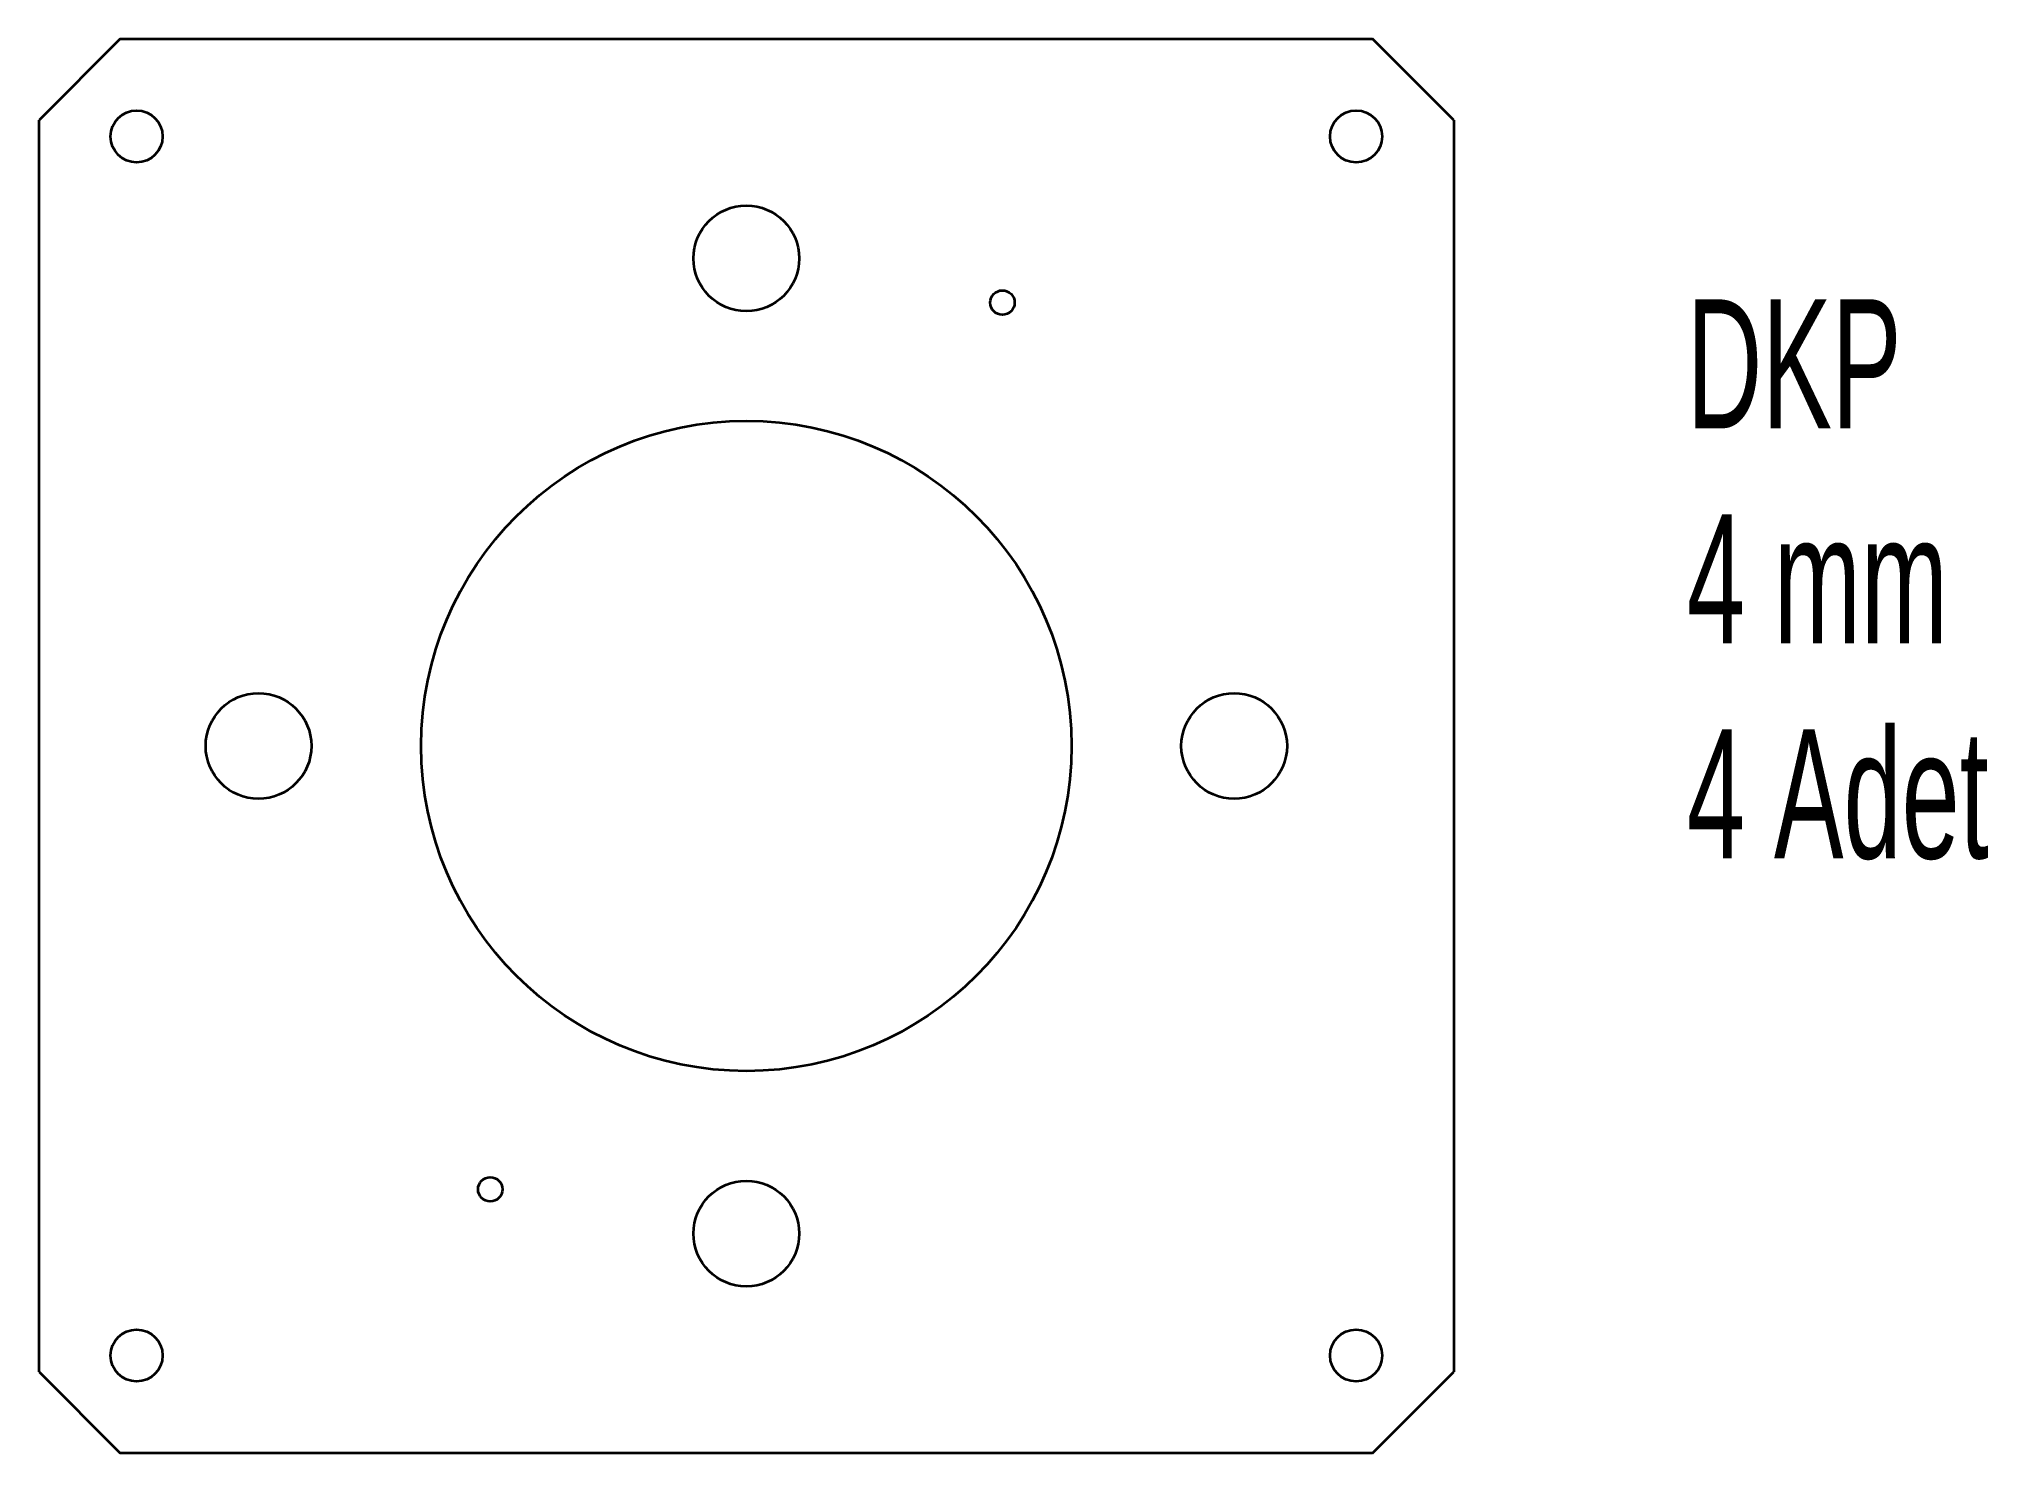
# Model space of a CAD drawing. Header units: millimetres. Extents: x 87 to 207, y 57 to 144.
import ezdxf

# ---------------------------------------------------------------- set-up
doc = ezdxf.new("R2010")
doc.units = ezdxf.units.MM
doc.styles.add('SLDTEXTSTYLE0', font='TXT', dxfattribs={"width": 0.605})

msp = doc.modelspace()

# ---------------------------------------------------------------- linework, layer by layer
at = {"color": 7, "linetype": 'Continuous', "lineweight": 35}
for p, q in [((91.85, 143.54), (86.85, 138.54)), ((91.85, 143.54), (168.85, 143.54)), ((173.85, 138.54), (168.85, 143.54)), ((86.85, 61.54), (86.85, 138.54)), ((173.85, 138.54), (173.85, 61.54)), ((86.85, 61.54), (91.85, 56.54)), ((168.85, 56.54), (173.85, 61.54)), ((168.85, 56.54), (91.85, 56.54))]:
    msp.add_line(p, q, dxfattribs=at)
for centre, radius in [((92.85, 137.54), 1.6), ((167.85, 137.54), 1.6), ((130.35, 130.04), 3.25), ((146.1, 127.32), 0.75), ((130.35, 100.04), 20), ((100.35, 100.04), 3.25), ((160.35, 100.04), 3.25), ((114.6, 72.76), 0.75), ((130.35, 70.04), 3.25), ((92.85, 62.54), 1.6), ((167.85, 62.54), 1.6)]:
    msp.add_circle(centre, radius, dxfattribs=at)

# ---------------------------------------------------------------- texts
at = {"color": 7, "linetype": 'Continuous', "lineweight": 0, "insert": (188.19, 127.52), "char_height": 7.9375, "attachment_point": 1, "style": 'SLDTEXTSTYLE0'}
msp.add_mtext('DKP^J4 mm^J4 Adet', dxfattribs=at)

doc.saveas('drawing.dxf')
